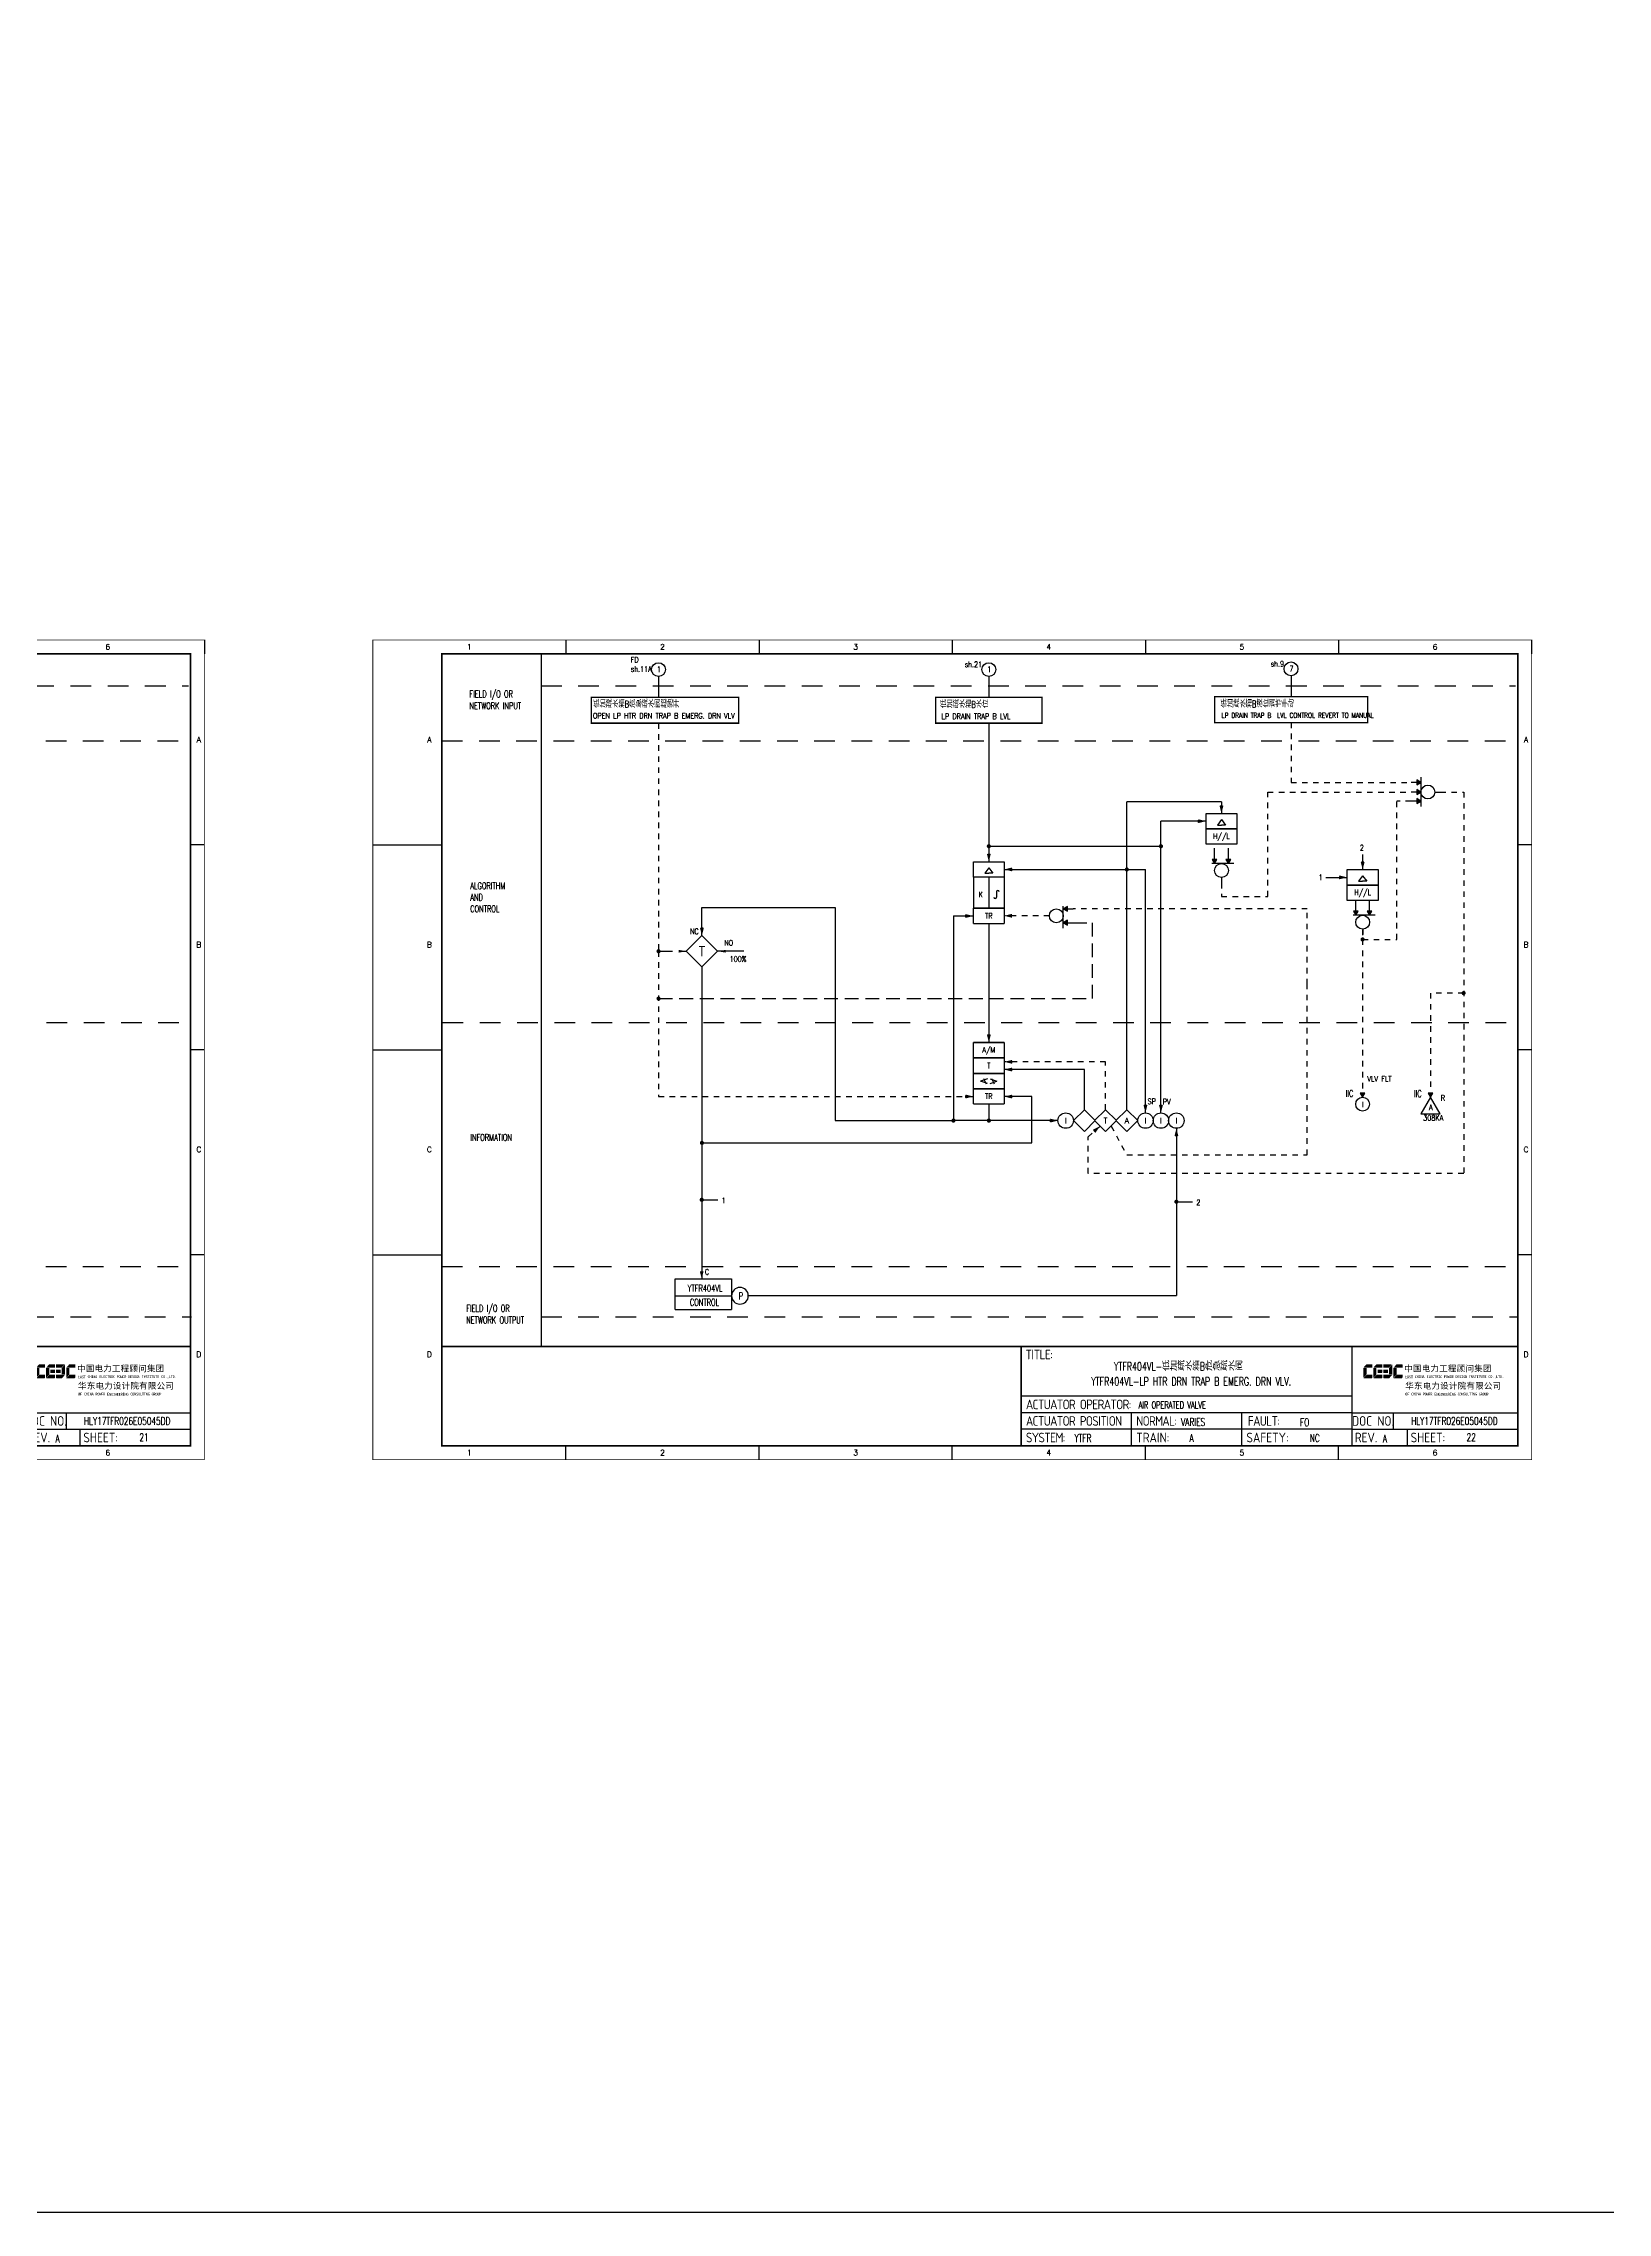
# Model space of a CAD drawing. Header units: millimetres. Extents: x 5560 to 16471, y 4607 to 8234.
# Drawn here: x 10569 to 11136, y 4607 to 5393 of the extents above; entities that cross this region are included whole.
import ezdxf
from ezdxf.enums import TextEntityAlignment as Align

# ---------------------------------------------------------------- set-up
doc = ezdxf.new("R2010")
doc.units = ezdxf.units.MM
for name, pattern in [('D2', [6, 2, -2, 2]), ('DASHED', [0.75, 0.5, -0.25]), ('JIS_02_0.7', [1.35, 0.75, -0.6])]:
    doc.linetypes.add(name, pattern=pattern)
for name, color, linetype in [('ALARM', 4, 'Continuous'), ('BLOCK', 7, 'Continuous'), ('BORDER', 1, 'Continuous'), ('DASH_2', 6, 'D2'), ('INSTRUMENT', 4, 'Continuous'), ('LINE_2', 6, 'Continuous'), ('MLINE', 6, 'Continuous'), ('TEXT', 7, 'Continuous'), ('TITLE', 1, 'Continuous'), ('TK', 7, 'Continuous'), ('图框_外框线', 7, 'Continuous'), ('图框_标题栏文字', 6, 'Continuous')]:
    doc.layers.add(name, color=color, linetype=linetype)
doc.styles.add('ecepdi', font='simhei.ttf', dxfattribs={"width": 0.9})
doc.styles.get("Standard").update_dxf_attribs({"font": 'romans.shx', "width": 0.7, "bigfont": '@0hztxta.shx'})
doc.styles.add('工程字', font='gbenor.shx', dxfattribs={"bigfont": 'gbcbig.shx'})

# ---------------------------------------------------------------- blocks, each defined once
blk = doc.blocks.new('USR16')
at = {"layer": 'MLINE', "color": 255}
blk.add_lwpolyline([(0, 0, 0, 2, 0), (0, 4, 1, 1, 0)], format="xyseb", dxfattribs=at)
blk = doc.blocks.new('*X86')
at = {"color": 0}
for p, q in [((207.5, 342.2), (207.6, 342.2)), ((207.5, 342), (207.5, 342)), ((207.5, 341.9), (207.5, 341.9)), ((207.6, 342.3), (207.7, 342.4)), ((207.6, 341.8), (207.9, 342.1)), ((207.6, 342), (207.7, 342.1)), ((207.6, 342.1), (207.6, 342.1)), ((207.6, 341.8), (207.6, 341.8)), ((207.6, 341.7), (207.6, 341.7)), ((207.7, 341.6), (207.9, 341.8)), ((207.7, 341.8), (207.8, 341.8)), ((207.8, 342.4), (207.8, 342.5)), ((207.8, 342.3), (207.9, 342.4)), ((207.8, 341.6), (207.8, 341.6)), ((207.9, 342.4), (208, 342.5)), ((207.9, 342.3), (207.9, 342.3)), ((207.9, 342.1), (208, 342.2)), ((207.9, 342), (207.9, 342)), ((207.9, 341.8), (208, 341.9)), ((207.9, 341.7), (208, 341.8)), ((207.9, 341.5), (207.9, 341.6)), ((208, 342.4), (208.1, 342.5)), ((208, 342.1), (208.1, 342.2)), ((208, 341.5), (208, 341.6)), ((208.1, 342.3), (208.2, 342.4)), ((208.1, 342), (208.2, 342.1)), ((208.1, 341.9), (208.2, 342)), ((208.2, 342.4), (208.2, 342.4)), ((208.2, 342.2), (208.2, 342.3)), ((208.2, 341.8), (208.2, 341.8)), ((208.2, 341.6), (208.4, 341.8)), ((208.2, 341.7), (208.2, 341.7)), ((208.2, 341.5), (208.2, 341.6)), ((208.3, 342.4), (208.3, 342.4)), ((208.3, 342.1), (208.4, 342.2)), ((208.3, 341.8), (208.4, 342)), ((208.4, 342.3), (208.4, 342.3)), ((208.5, 342.1), (208.5, 342.1)), ((208.5, 342), (208.5, 342)), ((208.5, 341.8), (208.5, 341.8))]:
    blk.add_line(p, q, dxfattribs=at)
blk = doc.blocks.new('*X85')
at = {"color": 0}
for p, q in [((207.5, 342.2), (207.6, 342.2)), ((207.5, 341.9), (207.6, 341.9)), ((207.5, 341.8), (208.5, 341.8)), ((207.6, 342.3), (208.4, 342.3)), ((207.6, 342.1), (207.6, 342.1)), ((207.6, 341.7), (207.6, 341.7)), ((207.7, 342.4), (207.9, 342.4)), ((207.7, 341.6), (207.9, 341.6)), ((207.8, 342.1), (207.9, 342.1)), ((207.9, 342.2), (208.2, 342.2)), ((207.9, 341.9), (208.2, 341.9)), ((208.2, 342.4), (208.3, 342.4)), ((208.2, 341.7), (208.4, 341.7)), ((208.2, 341.6), (208.3, 341.6)), ((208.4, 342.2), (208.5, 342.2)), ((208.4, 341.9), (208.5, 341.9))]:
    blk.add_line(p, q, dxfattribs=at)
blk = doc.blocks.new('*X84')
at = {"color": 0}
for p, q in [((207.5, 342), (207.625, 342)), ((207.9, 342), (208.175, 342)), ((208.45, 342), (208.5, 342))]:
    blk.add_line(p, q, dxfattribs=at)
blk = doc.blocks.new('*X83')
at = {"color": 0}
for p, q in [((207.625, 341.75), (207.625, 341.825)), ((207.825, 342.375), (207.9, 342.375))]:
    blk.add_line(p, q, dxfattribs=at)
blk = doc.blocks.new('*X82')
at = {"color": 0}
for p, q in [((207.5, 342.1), (207.6, 342.1)), ((207.5, 341.8), (207.6, 341.8)), ((207.6, 342.1), (207.6, 342.3)), ((207.6, 342.1), (207.8, 342.1)), ((207.6, 341.8), (207.6, 342)), ((207.6, 341.8), (207.8, 341.8)), ((207.6, 341.7), (207.6, 341.8)), ((207.7, 342.4), (207.8, 342.4)), ((207.8, 341.6), (207.8, 341.6)), ((207.9, 342.4), (207.9, 342.5)), ((207.9, 342.4), (208.1, 342.4)), ((207.9, 342.1), (207.9, 342.3)), ((207.9, 342.1), (208.1, 342.1)), ((207.9, 341.8), (207.9, 342)), ((207.9, 341.8), (208.1, 341.8)), ((207.9, 341.6), (207.9, 341.8)), ((207.9, 341.6), (208.1, 341.6)), ((208.2, 342.4), (208.2, 342.5)), ((208.2, 342.4), (208.3, 342.4)), ((208.2, 342.1), (208.2, 342.3)), ((208.2, 342.1), (208.4, 342.1)), ((208.2, 341.8), (208.2, 342)), ((208.2, 341.8), (208.4, 341.8)), ((208.2, 341.6), (208.2, 341.8)), ((208.2, 341.6), (208.2, 341.6)), ((208.4, 342.1), (208.4, 342.2)), ((208.4, 342.1), (208.5, 342.1)), ((208.4, 341.8), (208.4, 342)), ((208.4, 341.8), (208.5, 341.8))]:
    blk.add_line(p, q, dxfattribs=at)
blk = doc.blocks.new('USR06')
at = {"layer": 'MLINE'}
blk.add_circle((0, 0), 0.5, dxfattribs=at)
for name in ['*X86', '*X82', '*X85', '*X84', '*X83']:
    blk.add_blockref(name, (-208, -342), dxfattribs=at)
blk = doc.blocks.new('ARROW')
at = {"layer": 'DASH_2'}
blk.add_blockref('USR16', (0, 0), dxfattribs=at)
blk = doc.blocks.new('DOT')
at = {"const_width": 0.5}
blk.add_lwpolyline([(-0.25, 0, 1), (0.25, 0, 1)], format="xyb", close=True, dxfattribs=at)
blk = doc.blocks.new('INS00')
at = {"layer": 'INSTRUMENT', "color": 0}
blk.add_lwpolyline([(6, 0, 1), (-6, 0, 1)], format="xyb", close=True, dxfattribs=at)
at = {"layer": 'INSTRUMENT', "flags": 1}
for tag, p in [('INSNAM', (0, 9)), ('INSDGN', (0, -9)), ('INSSUP', (0, -15)), ('INSTYP', (0, -12)), ('INSMAN', (0, -18)), ('INSREM', (0, -21))]:
    blk.add_attdef(tag, text='', height=3, dxfattribs=at).set_placement(p, align=Align.TOP_CENTER)
at = {"layer": 'INSTRUMENT', "width": 0.7}
for tag, p in [('INSIDE', (0, 2)), ('INSSYS', (0, -2))]:
    blk.add_attdef(tag, text='', height=2.5, dxfattribs=at).set_placement(p, align=Align.MIDDLE)
for tag, p in [('INSHH', (6, 3.5)), ('INSL', (6, -3)), ('INSLL', (6, -6))]:
    blk.add_attdef(tag, p, '', height=2.5, dxfattribs=at)
at = {"layer": 'INSTRUMENT', "linetype": 'DASHED', "width": 0.7}
blk.add_attdef('INSH', (6, 0.5), '', height=2.5, dxfattribs=at)
blk = doc.blocks.new('huo')
at = {"layer": 'BORDER'}
for points in [[(-72.15, 909.27), (-73.65, 910.13), (-73.65, 908.4)], [(-72.15, 904.27), (-73.65, 905.13), (-73.65, 903.4)]]:
    blk.add_hatch(color=256, dxfattribs=at).paths.add_polyline_path(points)
for p, q in [((-72.15, 909.27), (-75.75, 909.27)), ((-72.15, 904.27), (-75.75, 904.27)), ((-72.15, 911.28), (-72.15, 903.28)), ((-67.15, 906.77), (-65.15, 906.77))]:
    blk.add_line(p, q, dxfattribs=at)
for points in [[(-72.15, 909.27), (-73.65, 910.13), (-73.65, 908.4)], [(-72.15, 904.27), (-73.65, 905.13), (-73.65, 903.4)]]:
    blk.add_lwpolyline(points, close=True, dxfattribs=at)
blk.add_circle((-69.65, 906.77), 2.5, dxfattribs=at)
blk = doc.blocks.new('A$C1E0003F3')
h = blk.add_hatch(color=152)
edge = h.paths.add_edge_path()
edge.add_ellipse((5.15, 4.41), major_axis=(0, 0.211), ratio=0.769231, start_angle=-90, end_angle=0)
edge.add_line((5.15, 4.62), (3.22, 4.62))
edge.add_line((3.22, 4.62), (2.09, 3.35))
edge.add_line((2.09, 3.35), (5.32, 3.35))
edge.add_line((5.32, 3.35), (5.32, 4.41))
h.paths.add_polyline_path([(3.22, 3.23), (2.09, 3.23), (2.09, -0.36), (3.22, 0.91)])
edge = h.paths.add_edge_path()
edge.add_line((5.32, 0.81), (3.27, 0.81))
edge.add_line((3.27, 0.81), (2.13, -0.46))
edge.add_line((2.13, -0.46), (5.15, -0.46))
edge.add_ellipse((5.15, -0.25), major_axis=(0, 0.211), ratio=0.769231, start_angle=180, end_angle=270)
edge.add_line((5.32, -0.25), (5.32, 0.81))
h = blk.add_hatch(color=152)
edge = h.paths.add_edge_path()
edge.add_ellipse((8.78, 4.41), major_axis=(0, 0.211), ratio=0.769231, start_angle=-90, end_angle=0)
edge.add_line((8.78, 4.62), (6.84, 4.62))
edge.add_line((6.84, 4.62), (5.71, 3.35))
edge.add_line((5.71, 3.35), (8.94, 3.35))
edge.add_line((8.94, 3.35), (8.94, 4.41))
h.paths.add_polyline_path([(6.84, 3.23), (5.71, 3.23), (5.71, -0.36), (6.84, 0.91)])
edge = h.paths.add_edge_path()
edge.add_ellipse((8.78, 2.49), major_axis=(0, 0.211), ratio=0.769231, start_angle=-90, end_angle=0)
edge.add_line((8.78, 2.7), (7.22, 2.7))
edge.add_line((7.22, 2.7), (7.22, 1.44))
edge.add_line((7.22, 1.44), (8.78, 1.44))
edge.add_ellipse((8.78, 1.65), major_axis=(0, 0.211), ratio=0.769231, start_angle=180, end_angle=270)
edge.add_line((8.94, 1.65), (8.94, 2.49))
edge = h.paths.add_edge_path()
edge.add_line((8.94, 0.81), (6.89, 0.81))
edge.add_line((6.89, 0.81), (5.75, -0.46))
edge.add_line((5.75, -0.46), (8.78, -0.46))
edge.add_ellipse((8.78, -0.25), major_axis=(0, 0.211), ratio=0.769231, start_angle=180, end_angle=270)
edge.add_line((8.94, -0.25), (8.94, 0.81))
h = blk.add_hatch(color=1)
edge = h.paths.add_edge_path()
edge.add_line((12.48, 4.62), (9.46, 4.62))
edge.add_ellipse((9.46, 4.41), major_axis=(0, 0.211), ratio=0.769231, start_angle=0, end_angle=90)
edge.add_line((9.3, 4.41), (9.3, 3.35))
edge.add_line((9.3, 3.35), (11.35, 3.35))
edge.add_line((11.35, 3.35), (12.48, 4.62))
h.paths.add_polyline_path([(12.57, 4.56), (11.38, 3.23), (11.38, 0.93), (12.57, 0.93)])
edge = h.paths.add_edge_path()
edge.add_line((11.03, 2.7), (9.46, 2.7))
edge.add_ellipse((9.46, 2.49), major_axis=(0, 0.211), ratio=0.769231, start_angle=0, end_angle=90)
edge.add_line((9.3, 2.49), (9.3, 1.65))
edge.add_ellipse((9.46, 1.65), major_axis=(0, 0.211), ratio=0.769231, start_angle=90, end_angle=180)
edge.add_line((9.46, 1.44), (11.03, 1.44))
edge.add_line((11.03, 1.44), (11.03, 2.7))
h = blk.add_hatch(color=1)
edge = h.paths.add_edge_path()
edge.add_line((12.58, 0.79), (9.3, 0.79))
edge.add_line((9.3, 0.79), (9.3, -0.27))
edge.add_ellipse((9.46, -0.27), major_axis=(0, 0.211), ratio=0.769231, start_angle=90, end_angle=180)
edge.add_line((9.46, -0.48), (11.43, -0.48))
edge.add_line((11.43, -0.48), (12.58, 0.79))
h = blk.add_hatch(color=152)
edge = h.paths.add_edge_path()
edge.add_ellipse((16.11, 4.41), major_axis=(0, 0.211), ratio=0.769231, start_angle=-90, end_angle=0)
edge.add_line((16.11, 4.62), (14.14, 4.62))
edge.add_line((14.14, 4.62), (13, 3.35))
edge.add_line((13, 3.35), (16.27, 3.35))
edge.add_line((16.27, 3.35), (16.27, 4.41))
h.paths.add_polyline_path([(14.14, 3.23), (13, 3.23), (13, -0.36), (14.14, 0.91)])
edge = h.paths.add_edge_path()
edge.add_line((16.27, 0.81), (14.18, 0.81))
edge.add_line((14.18, 0.81), (13.04, -0.46))
edge.add_line((13.04, -0.46), (16.03, -0.46))
edge.add_ellipse((16.03, -0.15), major_axis=(0, 0.316), ratio=0.769231, start_angle=180, end_angle=270)
edge.add_line((16.27, -0.15), (16.27, 0.81))
at = {"layer": 'TITLE', "color": 7, "style": 'ecepdi'}
for s, p in [('中', (16.92, 1.94)), ('国', (20.09, 2)), ('电', (23.25, 1.99)), ('力', (26.39, 1.96)), ('工', (29.53, 1.95)), ('程', (32.71, 1.98)), ('顾', (35.9, 1.98)), ('问', (39.09, 1.94)), ('集', (42.26, 1.98)), ('团', (45.42, 2.01)), ('华', (17.24, -4.31)), ('东', (20.45, -4.29)), ('电', (23.62, -4.35)), ('力', (26.75, -4.32)), ('设', (29.92, -4.3)), ('计', (33.05, -4.31)), ('院', (36.26, -4.29)), ('有', (39.41, -4.29)), ('限', (42.57, -4.32)), ('公', (45.78, -4.38)), ('司', (48.91, -4.35))]:
    blk.add_text(s, height=2.2, dxfattribs=at).set_placement(p)
at = {"layer": 'TITLE', "color": 7, "style": 'ecepdi', "width": 0.975}
for s, p in [('E', (17.58, 0.02)), ('A', (18.29, 0.03)), ('S', (19, 0.03)), ('T', (19.7, 0.03)), ('C', (21.1, 0.09)), ('H', (21.77, 0.09)), ('I', (22.46, 0.09)), ('N', (23.17, 0.1)), ('A', (23.86, 0.1)), ('E', (25.35, 0.09)), ('L', (26.05, 0.11)), ('E', (26.76, 0.1)), ('C', (27.46, 0.12)), ('T', (28.18, 0.11)), ('R', (28.87, 0.1)), ('I', (29.57, 0.11)), ('C', (30.28, 0.1)), ('P', (31.64, 0.09)), ('O', (32.32, 0.08)), ('W', (33.03, 0.08)), ('E', (33.72, 0.08)), ('R', (34.42, 0.09)), ('D', (35.81, 0.1)), ('E', (36.52, 0.1)), ('S', (37.2, 0.1)), ('I', (37.91, 0.09)), ('G', (38.68, 0.11)), ('N', (39.38, 0.09)), ('I', (40.72, 0.07)), ('N', (41.43, 0.08)), ('S', (42.14, 0.08)), ('T', (42.83, 0.08)), ('I', (43.52, 0.09)), ('T', (44.22, 0.07)), ('U', (44.93, 0.07)), ('T', (45.63, 0.08)), ('E', (46.34, 0.09)), ('C', (47.76, 0.11)), ('O', (48.48, 0.1)), ('L', (50.56, 0.1)), ('T', (51.27, 0.1)), ('D', (51.96, 0.1)), ('O', (17.67, -6.18)), ('OF', (18.01, -6.2)), ('F', (18.37, -6.2)), ('C', (19.8, -6.19)), ('H', (20.47, -6.19)), ('I', (21.15, -6.19)), ('N', (21.87, -6.18)), ('A', (22.56, -6.18)), ('P', (23.98, -6.2)), ('O', (24.66, -6.21)), ('W', (25.36, -6.21)), ('E', (26.06, -6.21)), ('R', (26.75, -6.2)), ('E', (28.19, -6.24)), ('N', (28.91, -6.27)), ('G', (29.62, -6.26)), ('I', (30.32, -6.27)), ('N', (31.02, -6.27)), ('E', (31.7, -6.28)), ('E', (32.41, -6.27)), ('R', (33.1, -6.24)), ('I', (33.81, -6.24)), ('N', (34.51, -6.26)), ('G', (35.2, -6.24)), ('C', (36.61, -6.19)), ('O', (37.3, -6.21)), ('N', (38, -6.2)), ('S', (38.71, -6.21)), ('U', (39.41, -6.18)), ('L', (40.11, -6.18)), ('T', (40.81, -6.19)), ('I', (41.51, -6.21)), ('N', (42.2, -6.21)), ('G', (42.91, -6.17)), ('G', (44.29, -6.2)), ('R', (45, -6.21)), ('O', (45.69, -6.22)), ('U', (46.39, -6.2)), ('P', (47.1, -6.23)), ('.', (49.23, 0.1)), (',', (49.87, 0.1)), ('.', (52.72, 0.11))]:
    blk.add_text(s, height=1, dxfattribs=at).set_placement(p, align=Align.MIDDLE_CENTER)
blk = doc.blocks.new('A$C4C92442A')
at = {"color": 4}
blk.add_line((60.97, 292.06), (60.97, 41.06), dxfattribs=at)
for p, q in [((70, 297), (70, 292)), ((140, 297), (140, 292)), ((210, 297), (210, 292)), ((280, 297), (280, 292)), ((350, 297), (350, 292)), ((420, 297), (420, 292)), ((0, 222.75), (25, 222.75)), ((420, 222.75), (415, 222.75)), ((0, 148.5), (25, 148.5)), ((420, 148.5), (415, 148.5)), ((0, 74.25), (25, 74.25)), ((420, 74.25), (415, 74.25)), ((70, 0), (70, 5)), ((140, 0), (140, 5)), ((210, 0), (210, 5)), ((280, 0), (280, 5)), ((350, 0), (350, 5))]:
    blk.add_line(p, q)
at = {"layer": 'MLINE', "color": 4}
blk.add_line((60.97, 292), (60.97, 41.47), dxfattribs=at)
at = {"layer": 'MLINE', "color": 4, "linetype": 'JIS_02_0.7', "ltscale": 10}
for p, q in [((60.98, 280.37), (414.21, 280.37)), ((25, 260.5), (415, 260.5)), ((25.3, 158.43), (414.81, 158.43)), ((25, 69.96), (415, 69.96)), ((60.97, 51.77), (415.31, 51.77))]:
    blk.add_line(p, q, dxfattribs=at)
at = {"layer": '图框_外框线'}
for p, q in [((355, 5), (355, 41)), ((355, 23), (235, 23)), ((355, 17), (235, 17)), ((275, 11), (275, 17)), ((315, 11), (315, 17)), ((355, 17), (415, 17)), ((370, 11), (370, 17)), ((355, 11), (235, 11)), ((355, 11), (235, 11)), ((275, 5), (275, 11)), ((315, 5), (315, 11)), ((355, 11), (415, 11)), ((375, 5), (375, 11))]:
    blk.add_line(p, q, dxfattribs=at)
for points, const_width in [([(0, 0), (420, 0), (420, 297), (0, 297)], 0.3), ([(25, 5), (415, 5), (415, 292), (25, 292)], 0.6)]:
    blk.add_lwpolyline(points, close=True, dxfattribs=dict(at, const_width=const_width))
at = {"layer": '图框_外框线', "const_width": 0.6}
blk.add_lwpolyline([(235, 41), (25, 41)], dxfattribs=at)
at = {"layer": '图框_外框线'}
blk.add_lwpolyline([(415, 41, 0.6, 0.6, 0), (235, 41, 0.6, 0.6, 0), (235, 5, 0, 0, 0)], format="xyseb", dxfattribs=at)
blk.add_blockref('A$C1E0003F3', (356.94, 29.95))
at = {"layer": 'MLINE', "color": 4, "char_height": 2.5, "width": 31.8959, "attachment_point": 1}
for s, insert in [('FIELD I/O OR', (35.03, 278.64)), ('NETWORK INPUT', (35.03, 274.39)), ('ALGORITHM\\PAND\\PCONTROL', (35.32, 209.16)), ('INFORMATION', (35.35, 117.98)), ('FIELD I/O OR', (33.84, 56.09)), ('NETWORK OUTPUT', (33.84, 51.84))]:
    blk.add_mtext(s, dxfattribs=dict(at, insert=insert))
at = {"layer": 'TK', "color": 3}
for s, p in [('1', (35, 294.5)), ('2', (105, 294.5)), ('3', (175, 294.5)), ('4', (245, 294.5)), ('5', (315, 294.5)), ('6', (385, 294.5)), ('1', (35, 2.5)), ('2', (105, 2.5)), ('3', (175, 2.5)), ('4', (245, 2.5)), ('5', (315, 2.5)), ('6', (385, 2.5))]:
    blk.add_text(s, height=2, dxfattribs=at).set_placement(p, align=Align.MIDDLE)
for s, p in [('A', (20.5, 259.88)), ('A', (418, 259.88)), ('B', (20.5, 185.62)), ('B', (418, 185.62)), ('C', (20.5, 111.38)), ('C', (418, 111.38)), ('D', (20.5, 37.12)), ('D', (418, 37.12))]:
    blk.add_text(s, height=2, dxfattribs=at).set_placement(p, align=Align.CENTER)
at = {"layer": '图框_标题栏文字', "char_height": 3.5, "style": '工程字'}
for s, insert, width, attachment_point in [('{\\T0.9; TITLE:}', (234.86, 38.09), 14.2249, 4), ('{\\T0.9; ACTUATOR OPERATOR:}', (235, 20), 40, 4), ('{\\T0.9; ACTUATOR POSITION}', (235, 14), 45, 4), ('{\\T0.9; NORMAL:}', (275, 14), 18.2557, 4), ('{\\T0.9; FAULT:}', (315.44, 14), 15, 4), ('DOC NO.', (362.5, 14), 15, 5), ('{\\T0.9; SYSTEM:}', (235, 8), 17.9526, 4), ('{\\T0.9; }TRAIN: ', (275, 8), 17.6638, 4), ('SAFETY:', (324.3, 8), 22.3993, 5), ('REV.', (360, 8), 10, 5), ('SHEET:', (382.42, 8), 20, 5)]:
    blk.add_mtext(s, dxfattribs=dict(at, insert=insert, width=width, attachment_point=attachment_point))

msp = doc.modelspace()

# ---------------------------------------------------------------- hatches: boundary and pattern name
for points in [[(11046.86, 5011.04), (11047.73, 5012.54), (11046, 5012.54)], [(11071.47, 5011.04), (11072.34, 5012.54), (11070.61, 5012.54)]]:
    msp.add_hatch(color=256).paths.add_polyline_path(points)
at = {"layer": 'BORDER'}
for points in [[(11068.03, 5125.16), (11066.53, 5126.03), (11066.53, 5124.29)], [(11068.03, 5121.66), (11066.53, 5122.52), (11066.53, 5120.79)], [(11068.03, 5118.39), (11066.53, 5119.26), (11066.53, 5117.53)]]:
    msp.add_hatch(color=256, dxfattribs=at).paths.add_polyline_path(points)

# ---------------------------------------------------------------- linework, layer by layer
at = {"color": 0}
for p, q in [((10791.69, 5163.52), (10791.69, 5155.92)), ((10911.4, 5163.52), (10911.4, 5155.92)), ((11020.94, 5163.77), (11020.94, 5156.17)), ((10820.76, 5146.58), (10820.76, 5155.92)), ((10820.76, 5146.58), (10767.34, 5146.58)), ((10930.64, 5146.58), (10892.16, 5146.58)), ((10807.41, 5073.1), (10807.41, 5079.78)), ((10807.41, 5079.78), (10855.67, 5079.78)), ((10807.41, 5069.65), (10807.41, 5079.78)), ((10855.67, 5079.78), (10855.67, 5002.63)), ((10898.58, 5076.74), (10898.58, 5002.6)), ((10855.67, 5002.63), (10898.1, 5002.63)), ((10797.66, 4939.11), (10818.18, 4939.11)), ((10797.66, 4934.12), (10818.18, 4934.12))]:
    msp.add_line(p, q, dxfattribs=at)
for p, q in [((10961.41, 5006.56), (10961.41, 5093.61)), ((10807.41, 5058.32), (10807.41, 4945.24)), ((10927.04, 5011.3), (10917, 5011.3)), ((10927.04, 4994.52), (10927.04, 5011.3)), ((10807.37, 4994.52), (10927.04, 4994.52))]:
    msp.add_line(p, q)
at = {"color": 0, "linetype": 'DASHED', "ltscale": 10}
for p, q in [((10941.95, 5074.31), (10948.85, 5074.31)), ((10948.85, 5074.31), (10948.85, 5046.8)), ((10791.69, 5063.97), (10801.75, 5063.97)), ((10791.69, 5046.8), (10948.85, 5046.8))]:
    msp.add_line(p, q, dxfattribs=at)
at = {"linetype": 'D2'}
for p, q in [((10791.69, 5063.97), (10791.69, 5011.34)), ((11083.48, 5048.8), (11071.47, 5048.8)), ((11071.47, 5048.8), (11071.47, 5012.54)), ((10791.69, 5011.34), (10905.8, 5011.34))]:
    msp.add_line(p, q, dxfattribs=at)
for points in [[(7160.94, 8068.2), (15336.96, 8068.2), (15336.96, 4606.91), (7160.94, 4606.91)], [(11046.86, 5011.04), (11047.73, 5012.54), (11046, 5012.54)], [(11071.47, 5011.04), (11072.34, 5012.54), (11070.61, 5012.54)]]:
    msp.add_lwpolyline(points, close=True)
at = {"color": 0, "const_width": 0.5}
for points in [[(10993.21, 5156.17), (11048.67, 5156.17), (11048.67, 5146.83), (10993.21, 5146.83), (10993.21, 5156.17)], [(10767.34, 5155.92), (10820.76, 5155.92), (10820.76, 5146.58), (10767.34, 5146.58), (10767.34, 5155.92)], [(10892.16, 5155.92), (10930.64, 5155.92), (10930.64, 5146.58), (10892.16, 5146.58), (10892.16, 5155.92)]]:
    msp.add_lwpolyline(points, dxfattribs=at)
at = {"const_width": 0.5}
for points in [[(10910.9, 5102.01, 1), (10911.9, 5102.01, 1)], [(10973.27, 5102.01, 1), (10974.27, 5102.01, 1)], [(10960.91, 5093.61, 1), (10961.91, 5093.61, 1)], [(10791.19, 5063.97, 1), (10792.19, 5063.97, 1)], [(11046.36, 5068.24, 1), (11047.36, 5068.24, 1)], [(10791.19, 5046.8, 1), (10792.19, 5046.8, 1)], [(11082.98, 5048.8, 1), (11083.98, 5048.8, 1)], [(10898.08, 5002.6, 1), (10899.08, 5002.6, 1)], [(10910.9, 5002.6, 1), (10911.9, 5002.6, 1)], [(10806.92, 4994.52, 1), (10807.92, 4994.52, 1)], [(10806.83, 4973.9, 1), (10807.83, 4973.9, 1)], [(10978.87, 4973.2, 1), (10979.87, 4973.2, 1)]]:
    msp.add_lwpolyline(points, format="xyb", close=True, dxfattribs=at)
at = {"color": 1}
msp.add_lwpolyline([(11074.94, 5005.04), (11071.47, 5011.04), (11068.01, 5005.04)], close=True, dxfattribs=at)
at = {"color": 0}
msp.add_lwpolyline([(10797.66, 4934.12), (10797.66, 4945.24), (10818.18, 4945.24), (10818.18, 4934.12)], dxfattribs=at)
at = {"color": 1}
for centre in [(10791.66, 5166.03), (10911.38, 5166.03), (11020.92, 5166.28)]:
    msp.add_circle(centre, 2.5, dxfattribs=at)
msp.add_circle((11046.86, 5008.54), 2.5)
at = {"layer": 'ALARM', "color": 0}
for points in [[(10807.41, 5058.32), (10801.75, 5063.97), (10807.41, 5069.63), (10813.07, 5063.97)], [(10946.01, 4998.64), (10942.05, 5002.6), (10946.01, 5006.56), (10949.97, 5002.6)], [(10953.71, 4998.64), (10949.75, 5002.6), (10953.71, 5006.56), (10957.67, 5002.6)], [(10961.41, 4998.64), (10957.45, 5002.6), (10961.41, 5006.56), (10965.37, 5002.6)]]:
    msp.add_lwpolyline(points, close=True, dxfattribs=at)
at = {"layer": 'BLOCK', "color": 0}
for p, q in [((10990.11, 5113.91), (11001.31, 5113.91)), ((10990.11, 5108.31), (10990.11, 5113.91)), ((11001.31, 5113.91), (11001.31, 5108.31)), ((11001.31, 5108.31), (10990.11, 5108.31)), ((10990.11, 5108.31), (11001.31, 5108.31)), ((10990.11, 5102.71), (10990.11, 5108.31)), ((11001.31, 5102.71), (10990.11, 5102.71)), ((11001.31, 5108.31), (11001.31, 5102.71)), ((10905.8, 5096.41), (10917, 5096.41)), ((10905.8, 5090.81), (10905.8, 5096.41)), ((10917, 5096.41), (10917, 5090.81)), ((11041.28, 5093.54), (11052.48, 5093.54)), ((11041.28, 5087.94), (11041.28, 5093.54)), ((11052.48, 5093.54), (11052.48, 5087.94)), ((10917, 5090.81), (10905.8, 5090.81)), ((11052.48, 5087.94), (11041.28, 5087.94)), ((11041.28, 5087.94), (11052.48, 5087.94)), ((11041.28, 5082.34), (11041.28, 5087.94)), ((11052.48, 5087.94), (11052.48, 5082.34)), ((10905.8, 5079.61), (10917, 5079.61)), ((10917, 5079.61), (10905.8, 5079.61)), ((10905.8, 5074.01), (10905.8, 5079.61)), ((10917, 5079.61), (10917, 5074.01)), ((11052.48, 5082.34), (11041.28, 5082.34)), ((10905.8, 5030.9), (10917, 5030.9)), ((10905.8, 5030.9), (10917, 5030.9)), ((10917, 5030.9), (10905.8, 5030.9)), ((10905.8, 5025.3), (10905.8, 5030.9)), ((10917, 5030.9), (10917, 5025.3)), ((10905.8, 5025.3), (10917, 5025.3)), ((10917, 5025.3), (10905.8, 5025.3)), ((10905.8, 5025.3), (10917, 5025.3)), ((10905.8, 5019.7), (10905.8, 5025.3)), ((10917, 5025.3), (10917, 5019.7)), ((10905.8, 5019.7), (10917, 5019.7)), ((10905.8, 5019.7), (10917, 5019.7)), ((10917, 5019.7), (10905.8, 5019.7)), ((10905.8, 5014.1), (10905.8, 5019.7)), ((10905.8, 5008.65), (10905.8, 5019.7)), ((10917, 5019.7), (10917, 5014.1)), ((10917, 5019.7), (10917, 5008.65)), ((10917, 5014.1), (10905.8, 5014.1)), ((10905.8, 5014.1), (10917, 5014.1)), ((10905.8, 5008.65), (10917, 5008.65))]:
    msp.add_line(p, q, dxfattribs=at)
at = {"layer": 'BORDER'}
for p, q in [((11068.03, 5125.16), (11064.44, 5125.16)), ((11068.03, 5127.09), (11068.03, 5116.37)), ((11068.03, 5121.66), (11064.44, 5121.66)), ((11068.03, 5118.39), (11064.44, 5118.39)), ((11073.03, 5121.66), (11075.03, 5121.66))]:
    msp.add_line(p, q, dxfattribs=at)
for points in [[(11068.03, 5125.16), (11066.53, 5126.03), (11066.53, 5124.29)], [(11068.03, 5121.66), (11066.53, 5122.52), (11066.53, 5120.79)], [(11068.03, 5118.39), (11066.53, 5119.26), (11066.53, 5117.53)]]:
    msp.add_lwpolyline(points, close=True, dxfattribs=at)
msp.add_circle((11070.53, 5121.66), 2.5, dxfattribs=at)
at = {"layer": 'DASH_2', "color": 0}
for p, q in [((10791.69, 5146.58), (10791.69, 5063.97)), ((11020.94, 5146.83), (11020.94, 5125.14)), ((11020.94, 5125.14), (11064.44, 5125.16)), ((11012.51, 5121.61), (11064.44, 5121.66)), ((11012.51, 5083.81), (11012.51, 5121.61)), ((11059.29, 5068.23), (11059.29, 5118.39)), ((11064.44, 5118.39), (11059.29, 5118.39)), ((11075.03, 5121.66), (11083.5, 5121.66)), ((11083.5, 5121.66), (11083.5, 4983.46)), ((10993.21, 5099.3), (10993.21, 5102.71)), ((10998.21, 5099.3), (10998.21, 5102.71)), ((10995.71, 5088.71), (10995.71, 5083.81)), ((11026.81, 5079.31), (10941.95, 5079.31)), ((10995.71, 5083.81), (11012.51, 5083.81)), ((11026.81, 5051.92), (11026.81, 5079.31)), ((11044.38, 5080.57), (11044.38, 5082.34)), ((11049.38, 5080.57), (11049.38, 5082.34)), ((10933.36, 5076.81), (10917, 5076.81)), ((11046.88, 5071.74), (11046.88, 5068.23)), ((11046.86, 5068.24), (11046.86, 5012.54)), ((11046.88, 5068.23), (11059.29, 5068.23)), ((11026.81, 4990.18), (11026.81, 5051.92)), ((10953.71, 5023.9), (10917, 5023.9)), ((10953.71, 5006.56), (10953.71, 5023.9)), ((10947.41, 4996.76), (10951.73, 5000.62)), ((10955.69, 5000.62), (10961.41, 4990.18)), ((10947.41, 4983.46), (10947.41, 4996.76)), ((11083.5, 4983.46), (10947.41, 4983.46)), ((10961.41, 4990.18), (11026.81, 4990.18))]:
    msp.add_line(p, q, dxfattribs=at)
for points in [[(10995.71, 5116.86, 1, 0, 0), (10995.71, 5113.91, 0, 0, 0)], [(10987.12, 5111.05, 1, 0, 0), (10990.12, 5111.11, 0, 0, 0)], [(10911.4, 5099.36, 1, 0, 0), (10911.4, 5096.41, 0, 0, 0)], [(10919.96, 5093.56, 1, 0, 0), (10916.96, 5093.61, 0, 0, 0)], [(11046.88, 5096.49, 1, 0, 0), (11046.88, 5093.54, 0, 0, 0)], [(11038.29, 5090.68, 1, 0, 0), (11041.29, 5090.74, 0, 0, 0)], [(10807.41, 5072.58, 1, 0, 0), (10807.41, 5069.63, 0, 0, 0)], [(10902.81, 5076.68, 1, 0, 0), (10905.81, 5076.74, 0, 0, 0)], [(10799.02, 5063.97, 1, 0, 0), (10801.75, 5063.97, 0, 0, 0)], [(10816.07, 5063.97, 1, 0, 0), (10813.07, 5063.97, 0, 0, 0)], [(10911.4, 5033.85, 1, 0, 0), (10911.4, 5030.9, 0, 0, 0)], [(10919.96, 5023.85, 1, 0, 0), (10916.96, 5023.9, 0, 0, 0)], [(10919.96, 5021.05, 1, 0, 0), (10916.96, 5021.1, 0, 0, 0)], [(10902.81, 5011.28, 1, 0, 0), (10905.81, 5011.34, 0, 0, 0)], [(10919.96, 5011.24, 1, 0, 0), (10916.96, 5011.3, 0, 0, 0)], [(10968.17, 5008.36, 1, 0, 0), (10968.17, 5005.4, 0, 0, 0)], [(10973.77, 5008.36, 1, 0, 0), (10973.77, 5005.4, 0, 0, 0)], [(10933.46, 5002.54, 1, 0, 0), (10936.46, 5002.6, 0, 0, 0)], [(10949.57, 4998.62, 1, 0, 0), (10951.73, 5000.62, 0, 0, 0)], [(10979.37, 4996.85, 1, 0, 0), (10979.37, 4999.8, 0, 0, 0)]]:
    msp.add_lwpolyline(points, format="xyseb", dxfattribs=at)
at = {"layer": 'INSTRUMENT', "color": 0}
for p, q in [((10995.71, 5111.67), (10994.24, 5109.71)), ((10994.24, 5109.71), (10995.71, 5109.71)), ((10995.71, 5111.67), (10997.18, 5109.71)), ((10997.18, 5109.71), (10995.71, 5109.71)), ((10911.4, 5094.17), (10909.93, 5092.21)), ((10911.4, 5094.17), (10912.87, 5092.21)), ((10905.8, 5090.81), (10905.8, 5079.61)), ((10909.93, 5092.21), (10911.4, 5092.21)), ((10912.87, 5092.21), (10911.4, 5092.21)), ((10911.4, 5090.81), (10911.4, 5079.61)), ((10917, 5090.81), (10917, 5079.61)), ((11046.88, 5091.3), (11045.41, 5089.34)), ((11045.41, 5089.34), (11046.88, 5089.34)), ((11046.88, 5091.3), (11048.35, 5089.34)), ((11048.35, 5089.34), (11046.88, 5089.34)), ((10914.2, 5085.49), (10914.2, 5083.53)), ((10905.8, 5074.01), (10917, 5074.01)), ((10910.88, 5017.68), (10908.43, 5016.87)), ((10910.88, 5016.05), (10908.43, 5016.87)), ((10909.41, 5017.85), (10910.39, 5015.89)), ((10911.86, 5017.68), (10914.31, 5016.87)), ((10911.86, 5016.05), (10914.31, 5016.87)), ((10912.35, 5017.85), (10913.33, 5015.89))]:
    msp.add_line(p, q, dxfattribs=at)
for points in [[(10946.01, 5004.32, 0, 0.49, 0), (10946.01, 5003.34, 0, 0, 0), (10946.01, 5002.36, 0, 0, 0)], [(10946.01, 5000.4, 0, 0.49, 0), (10946.01, 5001.38, 0, 0, 0), (10946.01, 5002.36, 0, 0, 0)]]:
    msp.add_lwpolyline(points, format="xyseb", dxfattribs=at)
for centre in [(10939.25, 5002.6), (10968.17, 5002.6), (10973.77, 5002.6), (10979.37, 5002.6)]:
    msp.add_circle(centre, 2.8, dxfattribs=at)
for centre, start, end in [((10914.69, 5085.49), 0, 180), ((10913.71, 5083.53), 180, 0)]:
    msp.add_arc(centre, 0.49, start, end, dxfattribs=at)
at = {"layer": 'MLINE', "color": 0}
for p, q in [((10911.4, 5146.58), (10911.4, 5096.41)), ((10995.71, 5118.11), (10961.41, 5118.11)), ((10961.41, 5093.61), (10961.41, 5118.11)), ((10995.71, 5118.11), (10995.71, 5113.91)), ((10973.77, 5005.4), (10973.77, 5111.11)), ((10990.11, 5111.11), (10973.77, 5111.11)), ((10911.4, 5102.01), (10960.01, 5102.01)), ((10960.01, 5102.01), (10973.77, 5102.01)), ((10917, 5093.61), (10968.17, 5093.61)), ((10968.17, 5005.4), (10968.17, 5093.61)), ((11046.88, 5099.05), (11046.88, 5093.54)), ((11033.6, 5090.74), (11041.28, 5090.74)), ((10898.6, 5076.74), (10905.8, 5076.74)), ((10911.4, 5074.01), (10911.4, 5030.9)), ((10822.64, 5063.97), (10813.07, 5063.97)), ((10946.01, 5021.1), (10917, 5021.1)), ((10946.01, 5006.56), (10946.01, 5021.1)), ((10911.4, 5008.65), (10911.4, 5002.61)), ((10911.4, 5002.6), (10898.58, 5002.6)), ((10936.45, 5002.6), (10911.4, 5002.6)), ((10979.37, 4999.8), (10979.37, 4939.18)), ((10807.33, 4973.9), (10813.13, 4973.9)), ((10979.37, 4973.2), (10985.18, 4973.2)), ((10824.22, 4939.18), (10979.37, 4939.18))]:
    msp.add_line(p, q, dxfattribs=at)

# ---------------------------------------------------------------- block references
msp.add_blockref('A$C4C92442A', (10688.12, 4879.76))
for p, rotation in [((10088.95, 5023.56), 270), ((10866.21, 5983.58), 180), ((10140.12, 5004.83), 270)]:
    msp.add_blockref('huo', p, dxfattribs=dict(rotation=rotation))
at = {"layer": 'DASH_2', "color": 0, "xscale": 0.7000000000007276, "yscale": 0.7000000000007276, "zscale": 0.7}
for name, p in [('USR06', (10973.77, 5102.01)), ('USR06', (10961.41, 5093.61)), ('USR06', (11046.86, 5068.24)), ('USR16', (10973.77, 5005.4)), ('USR06', (10807.33, 4973.9)), ('DOT', (10979.37, 4973.2))]:
    msp.add_blockref(name, p, dxfattribs=at)
at = {"layer": 'DASH_2', "color": 0, "yscale": 0.7000000000007276}
for name, p, xscale, zscale, rotation in [('USR16', (10917, 5076.81), 0.7000000000007276, 0.7000000000007276, 270), ('USR16', (10917, 5023.9), -0.7000000000007276, 0.7, 270), ('USR16', (10917, 5021.1), -0.7000000000007276, 0.7, 270), ('USR16', (10917, 5011.3), -0.7000000000007276, 0.7, 270), ('USR16', (10951.73, 5000.62), 0.7000000000009728, 0.7, 130.9473435082876), ('ARROW', (10979.37, 4999.8), 0.7000000000007276, 0.7, 180)]:
    msp.add_blockref(name, p, dxfattribs=dict(at, xscale=xscale, zscale=zscale, rotation=rotation))
at = {"layer": 'MLINE', "color": 255}
msp.add_blockref('A$C4C92442A', (10207.07, 4879.76), dxfattribs=at)
at = {"layer": 'MLINE', "color": 0, "yscale": 0.7000000000007276, "zscale": 0.7}
for name, p, xscale in [('USR16', (10995.71, 5113.91), 0.7000000000007276), ('USR06', (10911.4, 5102.01), 0.7000000000007276), ('USR16', (10911.4, 5096.41), 0.7000000000007276), ('USR16', (11046.88, 5093.54), 0.7000000000007276), ('USR16', (10807.41, 5069.63), 0.7000000000007276), ('USR06', (10791.69, 5063.97), 0.7000000000007276), ('USR16', (10911.4, 5030.9), 0.7000000000007276), ('USR16', (10968.17, 5005.4), -0.7000000000007276), ('USR06', (10898.58, 5002.6), 0.7000000000007276), ('USR06', (10911.4, 5002.6), 0.7000000000007276), ('USR06', (10807.42, 4994.52), 0.7000000000007276), ('USR16', (10807.33, 4945.24), 0.7000000000007276)]:
    msp.add_blockref(name, p, dxfattribs=dict(at, xscale=xscale))
for p, xscale, rotation in [((10990.11, 5111.11), 0.7000000000007276, 90), ((10917, 5093.61), -0.7000000000007276, 270), ((11041.28, 5090.74), 0.7000000000007276, 90), ((10905.8, 5076.74), 0.7000000000007276, 90), ((10905.8, 5011.34), 0.7000000000007276, 90), ((10936.45, 5002.6), 0.7000000000007276, 90)]:
    msp.add_blockref('USR16', p, dxfattribs=dict(at, xscale=xscale, rotation=rotation))
at = {"layer": 'TEXT', "color": 0, "xscale": 0.5040000000008149, "yscale": 0.5040000000008149, "zscale": 0.504}
msp.add_blockref('INS00', (10821.2, 4939.11), dxfattribs=at)

# ---------------------------------------------------------------- texts
at = {"width": 0.7}
msp.add_text('I', height=2, dxfattribs=at).set_placement((11046.9, 5007.41), align=Align.CENTER)
at = {"color": 1, "width": 0.7}
msp.add_text('A', height=2, dxfattribs=at).set_placement((11071.56, 5006.41), align=Align.CENTER)
at = {"width": 0.7}
for s, p in [('YTFR404VL-低加疏水箱B危急疏水阀 ', (10956.73, 4912.02)), ('YTFR404VL-LP HTR DRN TRAP B EMERG. DRN VLV.  ', (10948.5, 4906.59))]:
    msp.add_text(s, height=3, dxfattribs=at).set_placement(p)
at = {"color": 4, "insert": (10781.61, 5170.58), "char_height": 2, "width": 54.179, "attachment_point": 1}
msp.add_mtext('FD\\Psh.11A', dxfattribs=at)
at = {"color": 0, "attachment_point": 1}
for s, insert, char_height, width in [('1', (10791.13, 5167.13), 2, 73.0067), ('sh.21', (10902.66, 5168.93), 2, 73.0067), ('1', (10910.85, 5167.13), 2, 73.0067), ('sh.9', (11013.57, 5169.13), 2, 73.0067), ('7', (11020.39, 5167.38), 2, 73.0067), ('低加疏水箱B危急疏水阀超驰开', (10768.02, 5154.76), 2.5, 73.0067), ('OPEN LP HTR DRN TRAP B EMERG. DRN VLV ', (10767.91, 5150.29), 2, 73.0067), ('低加疏水箱B水位', (10893.7, 5154.64), 2.5, 73.0067), ('LP DRAIN TRAP B LVL ', (10894.24, 5150.12), 2, 73.0067), ('低加疏水箱B液位调节手动', (10995.35, 5154.81), 2.5, 73.0067), ('LP DRAIN TRAP B  LVL CONTROL REVERT TO MANUAL', (10995.74, 5150.37), 1.8, 73.0067), ('VLV FLT', (11048.57, 5018.75), 2, 73.0067), ('YTFR404VL', (10802.26, 4943.12), 2.5, 73.0067), ('CONTROL', (10803.06, 4937.99), 2.5, 73.0067), ('P', (10820.77, 4940.31), 2.5, 2.5986)]:
    msp.add_mtext(s, dxfattribs=dict(at, insert=insert, char_height=char_height, width=width))
at = {"attachment_point": 1}
for s, insert, char_height, width in [('IIC', (11040.75, 5013.67), 2.5, 4.5039), ('IIC', (11065.52, 5013.58), 2.5, 4.5039), ('R', (11075.21, 5011.78), 2, 73.0067), ('308KA', (11068.82, 5004.58), 2, 73.0067), ('AIR OPERATED VALVE', (10965.66, 4900.79), 2.5, 33.8052), ('VARIES', (10981.07, 4894.78), 2.8, 8.5983), ('FO', (11024.2, 4894.65), 2.8, 8.5983), ('A', (10573.13, 4888.78), 2.8, 8.5983), ('YTFR', (10942.45, 4888.93), 2.8, 8.5983), ('A', (10984.14, 4888.97), 2.8, 8.5983), ('NC', (11027.73, 4888.97), 2.8, 8.5983), ('A', (11054.18, 4888.78), 2.8, 8.5983)]:
    msp.add_mtext(s, dxfattribs=dict(at, insert=insert, char_height=char_height, width=width))
at = {"width": 0.7}
for tag, p, s in [('HLY17TFR026E05045DD', (10583.42, 4892.34), ''), ('21', (10603.5, 4886.48), '1'), ('HLY17TFR026E05045DD', (11064.47, 4892.34), ''), ('22', (11084.55, 4886.48), '1')]:
    msp.add_attdef(tag, p, s, height=2.8, dxfattribs=at)
at = {"layer": 'ALARM', "color": 0}
for s, height, p in [('T', 3.5, (10807.41, 5063.97)), ('T', 2, (10953.71, 5002.6)), ('A', 2, (10961.41, 5002.6))]:
    msp.add_text(s, height=height, dxfattribs=at).set_placement(p, align=Align.MIDDLE)
at = {"layer": 'BLOCK', "color": 0, "width": 0.7}
for s, p in [('H//L', (10995.71, 5105.51)), ('2', (11046.59, 5101.47)), ('1', (11031.65, 5090.72)), ('H//L', (11046.88, 5085.14)), ('K', (10908.48, 5084.51)), ('TR', (10911.4, 5076.81)), ('A/M', (10911.4, 5028.1)), ('T', (10911.4, 5022.5)), ('TR', (10911.4, 5011.45)), ('SP', (10970.43, 5009.57)), ('PV', (10975.85, 5009.44)), ('1', (10815.3, 4973.64)), ('2', (10987.34, 4972.94))]:
    msp.add_text(s, height=2, dxfattribs=at).set_placement(p, align=Align.MIDDLE)
at = {"layer": 'BLOCK', "color": 0, "insert": (10808.47, 4948.76), "char_height": 2, "width": 5.4746, "attachment_point": 1}
msp.add_mtext('C', dxfattribs=at)
at = {"layer": 'INSTRUMENT', "color": 0, "width": 0.7}
for p in [(10939.25, 5002.6), (10968.17, 5002.6), (10973.77, 5002.6), (10979.37, 5002.6)]:
    msp.add_text('I', height=2, dxfattribs=at).set_placement(p, align=Align.MIDDLE)
at = {"layer": 'LINE_2', "color": 0, "width": 0.7}
msp.add_text('100%%%', height=2, dxfattribs=at).set_placement((10820.49, 5061.16), align=Align.MIDDLE)
at = {"layer": 'MLINE', "color": 0, "width": 0.7}
for s, p in [('NC', (10803.1, 5070.15)), ('NO', (10815.49, 5065.99))]:
    msp.add_text(s, height=2, dxfattribs=at).set_placement(p)

doc.saveas('drawing.dxf')
